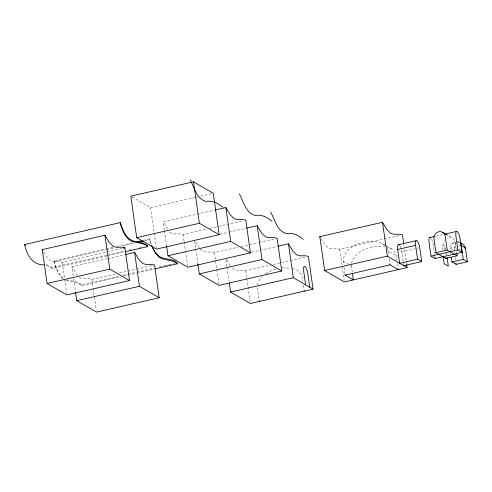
<?xml version="1.0" encoding="UTF-8"?>
<svg xmlns="http://www.w3.org/2000/svg" width="492" height="492" viewBox="0 0 492 492"><rect width="100%" height="100%" fill="white"/><g stroke="black" fill="none" stroke-linecap="round" stroke-linejoin="round"><path stroke-width="0.37" stroke-dasharray="2.46 1.84" d="M257.365 285.009L258.952 280.668L262.064 276.768M351.405 263.466C355.286 250.114 371.866 244.868 384.486 246.492M451.681 243.995L453.815 242.777L457.105 241.953M265.865 273.669L269.702 271.455L275.821 269.106M132.114 196.929L150.564 207.618L194.598 197.532M195.349 197.36L197.587 196.843M200.57 196.16L211.763 193.596M164.359 230.188L163.178 221.917L214.678 210.115M62.951 278.601C58.942 275.188 56.777 270.163 55.19 265.262A14.532 4.36 77.1 0 1 54.249 261.701L54.12 260.778L105.657 248.97M106.401 248.798L113.123 247.261M116.862 246.406L132.545 242.808M143 240.416L149.728 238.872A14.532 4.36 77.1 0 0 150.663 242.439L151.401 244.635M54.249 261.701L105.786 249.893M106.536 249.721L114.753 247.839M122.969 245.957L134.919 243.22M144.63 240.994L149.857 239.795L149.728 238.872M43.745 252.365L47.392 257.882L50.584 260.698L53.72 261.652L59.058 261.529L62.195 262.205L106.235 252.113M106.979 251.941L121.905 248.522M169.851 231.812C173.455 235.668 178.817 232.691 183.11 234.5L206.991 229.032M209.979 228.35L242.814 220.822M46.266 264.567L49.089 265.698L52.041 267.587L124.488 250.988M128.972 249.961L133.455 248.934M139.427 247.568L142.416 246.879M46.426 265.495L49.225 266.615L52.146 268.491L106.666 256M107.416 255.828L124.593 251.892M73.203 275.827L71.918 266.799L106.998 258.761M107.748 258.589L124.913 254.659M219.856 234.241L228.06 232.359M228.811 232.187L245.975 228.251M79.421 277.359C83.056 280.299 87.865 277.636 91.85 279.388L115.731 273.915M119.464 273.06L135.884 269.296M136.628 269.124L151.554 265.705M200.305 249.124C203.786 253.97 209.77 250.828 214.407 252.642L238.288 247.168M241.277 246.486L258.441 242.55M259.186 242.378L275.606 238.62M66.875 279.893C71.887 281.209 77.539 281.123 81.66 284.751L119.009 276.197M122.742 275.335L127.225 274.308M127.969 274.142L136.186 272.26M136.936 272.088L154.113 268.152M159.34 266.953L165.318 265.582M166.062 265.416L168.307 264.899M169.051 264.727L174.279 263.534M65.774 280.354C71.057 282.322 77.336 281.658 81.795 285.674L120.632 276.775M123.621 276.086L136.321 273.177M137.065 273.011L154.242 269.075M251.898 252.205L259.364 250.496M260.108 250.323L277.273 246.394M232.445 268.085C236.049 271.941 241.418 268.964 245.705 270.778L270.336 265.133M273.318 264.45L305.415 257.095M320.925 238.731L324.579 244.469L328.133 247.728L331.27 248.681L336.602 248.558L339.744 249.229L399.455 235.551M435.715 236.197L443.175 234.487M403.188 261.363L401.835 251.861L415.266 248.78M417.511 248.269L418.631 248.011M456.348 246.67L450.008 248.122L450.377 250.717M458.464 246.185L459.872 245.865M459.091 249.395L460.5 249.075M457.8 241.793L459.35 241.972M281.953 267.882L290.446 268.035M386.472 246.904C392.751 248.005 397.425 253.638 396.921 260.108M292.433 268.447C298.712 269.548 303.386 275.188 302.881 281.652M385.23 245.354C371.423 235.699 339.849 244.592 343.65 264.764M448.446 235.65L452.394 237.943M452.603 249.628L450.008 248.122A4.403 3.795 55 0 1 450.039 246.713L451.447 244.21A7.983 6.882 55 0 1 452.179 243.614A10.929 9.416 55 0 1 455.641 242.341M385.863 245.717L391.564 249.026M387.339 248.571L388.071 251.018L396.306 255.791M343.158 261.307L348.305 264.29M350.876 265.778L351.393 266.08L352.254 272.125M383.329 244.253L384.658 245.207M63.222 278.017C58.966 274.604 56.697 269.407 55.061 264.339A14.532 4.36 77.1 0 1 54.12 260.778M77.392 275.483L71.918 266.799M199.242 247.876L195.213 241.461M230.182 265.545L226.511 259.598M167.581 229.266L163.178 221.917M151.155 244.475L150.798 243.355A14.532 4.36 77.1 0 1 149.857 239.795M456.109 248.878L455.125 241.972A6.064 5.572 -59.9 0 0 446.644 238.343M456.478 251.473L456.601 252.334M454.282 251.394L454.399 252.255M455.137 257.439L455.506 260.034M450.746 253.306L450.869 254.173M446.465 253.042L446.668 254.499M444.583 249.739L443.846 244.555A6.064 5.572 -59.9 0 1 444.583 240.606M445.198 254.056L445.322 254.924M434.534 254.179L433.181 244.678A6.064 1.82 77.1 0 0 431.103 238.522M434.633 254.862L434.94 257.045M403.846 244.764L404.061 246.283M404.498 249.327L406.558 263.786M403.434 263.091L403.557 263.952M397.413 263.564L398.028 267.882M388.071 251.018L388.686 255.336M389.178 258.792L389.793 263.109M344.019 267.353L344.874 273.404M339.744 249.229L344.185 280.434M303.373 285.108L303.988 289.431M257.353 287.623L259.069 299.72M245.705 270.778L246.677 277.623M246.787 278.386L250.145 301.977M225.988 259.696L226.953 266.467M227.058 267.217L229.094 281.51M214.407 252.642L216.683 268.62M216.787 269.382L218.848 283.841M194.586 240.803L195.656 248.331M195.761 249.081L197.901 264.13M183.11 234.5L184.082 241.351M184.192 242.113L187.655 266.467M164.463 230.945L166.499 245.237M150.564 207.618L156.253 247.581M91.85 279.388L93.037 287.758M93.148 288.521L96.291 310.587M81.66 284.751L81.795 285.674M73.634 278.835L75.559 292.377M62.195 262.205L66.635 293.404M52.041 267.587L52.146 268.491M351.306 264.813L351.393 266.08M454.079 249.782A4.379 1.913 89.3 0 1 454.067 249.413L455.032 244.641A11.193 4.895 89.3 0 1 455.77 243.374M457.492 241.91A11.193 4.895 89.3 0 1 459.048 241.818M457.535 242.267A10.929 9.416 55 0 1 459.473 242.525M442.21 249.911A6.064 1.82 77.1 0 1 443.028 245.188A6.064 1.82 77.1 0 1 445.813 249.739M399.756 245.705A6.064 1.82 77.1 0 1 400.851 247.931M401.386 249.641A6.064 1.82 77.1 0 1 401.835 251.861"/><path stroke-width="0.74" d="M193.491 181.8L130.798 196.16L136.702 237.636L156.468 249.087L219.161 234.727L213.257 193.251L193.491 181.8L199.395 223.27L219.161 234.727M43.733 264.868C34.028 265.133 27.693 256.664 25.541 248.079A14.532 4.36 77.1 0 1 24.6 244.518L120.491 222.568A13.438 4.034 77.1 0 0 121.37 225.889L124.986 234.094L129.199 238.964L132.797 240.797L143.27 243.146L147.643 245.68L147.748 246.584L125.343 251.72M42.269 249.616L104.962 235.25L109.365 242.605L113.277 246.332L116.413 247.292L121.752 247.168L124.894 247.839L129.55 280.563L66.857 294.929L47.091 283.472L42.269 249.616L42.638 250.33M215.422 209.943L225.871 207.55L230.281 214.906L234.186 218.632L237.328 219.586L242.661 219.463L245.803 220.139L250.459 252.863L187.766 267.224L168 255.772L166.603 245.988M136.702 237.636L199.395 223.27M137.028 241.781L142.256 240.588M138.652 242.365L143.135 241.338M123.4 248.183L124.894 247.839M125.657 254.487L134.611 252.433L139.021 259.788L142.926 263.515L146.069 264.468L151.401 264.352L154.543 265.022L159.199 297.746L96.506 312.113L76.74 300.655L75.559 292.377M246.72 228.085L257.168 225.687L261.578 233.042L265.483 236.769L268.626 237.722L273.958 237.605L277.101 238.276L281.756 271L219.063 285.366L199.297 273.909L197.901 264.13M47.091 283.472L109.784 269.112L129.55 280.563M168 255.772L230.693 241.406L250.459 252.863M154.992 268.903L177.397 263.767L177.268 262.845C172.471 258.435 165.478 259.776 160.029 256.916C156.241 254.628 153.947 250.631 152.213 246.689M278.023 246.221L288.472 243.823L292.875 251.178L296.781 254.905L299.923 255.865L305.255 255.742L308.398 256.412L313.053 289.136L250.36 303.502L230.594 292.045L229.309 283.017M406.663 264.548L407.099 267.593L344.4 281.953L324.634 270.502L319.818 236.646L382.512 222.279L386.915 229.635L390.826 233.362L393.963 234.315L399.301 234.192L402.438 234.868L403.741 244.001M76.74 300.655L139.433 286.289L159.199 297.746M199.297 273.909L261.99 259.542L281.756 271M398.397 244.745L416.306 240.643M429.744 237.568L434.221 236.541M444.67 234.149L456.613 231.412M421.712 261.578L417.567 259.173L399.652 263.281L397.684 249.456L415.599 245.348A6.064 1.82 77.1 0 1 416.847 240.754A6.064 1.82 77.1 0 1 419.75 247.753L421.712 261.578L403.803 265.68L403.68 264.819M230.594 292.045L293.287 277.685L313.053 289.136M324.634 270.502L387.327 256.135L407.099 267.593M460.58 245.699L461.287 245.539L465.432 247.943L467.4 261.769L456.121 264.352L451.976 261.947L451.361 257.63M447.203 250.065L445.242 236.24A6.064 5.572 -59.9 0 0 438.772 231.732A6.064 5.572 -59.9 0 0 433.962 238.823L435.93 252.648L447.203 250.065L457.093 255.791L456.724 253.202M344.997 274.265L345.12 275.133L390.039 264.837L398.274 269.61L398.151 268.749M464.725 248.103L465.432 247.943A4.403 3.795 55 0 0 465.002 246.535L462.886 244.075A7.983 6.882 55 0 0 461.988 243.497A10.929 9.416 55 0 0 460.118 242.697M430.512 237.839A6.064 1.82 77.1 0 0 429.036 242.273L430.998 256.098L457.868 249.942L462.019 252.347L460.051 238.522A6.064 1.82 77.1 0 0 457.148 231.517A6.064 1.82 77.1 0 0 455.906 236.117L457.868 249.942M430.998 256.098L435.149 258.503L462.019 252.347M435.93 252.648L445.813 258.374L457.093 255.791M451.976 261.947L463.255 259.364L467.4 261.769M120.491 222.568L120.208 222.612A14.532 4.36 77.1 0 0 121.143 226.172C122.779 231.24 125.054 236.443 129.304 239.856C134.783 243.835 142.606 241.781 147.748 246.584M24.6 244.518L24.883 244.469A13.438 4.034 77.1 0 0 25.153 245.606M442.511 232.218L447.781 235.268M345.12 275.133L353.361 279.905L352.5 273.853M177.397 263.767L173.067 261.258L162.612 258.909L158.953 257.033L155.091 252.771L151.536 245.557M303.318 239.413C298.619 235.391 292.888 232.372 286.535 233.62C277.125 231.197 274.8 219.61 270.705 212.058M272.014 221.277C267.322 217.255 261.584 214.235 255.237 215.484C245.828 213.061 243.503 201.474 239.407 193.922M222.808 207.243C218.11 203.221 212.378 200.201 206.025 201.449C196.615 199.026 194.291 187.44 190.195 179.887M460.248 242.771L461.072 244.512A4.379 1.913 89.3 0 1 461.287 245.539L463.255 259.364M319.818 236.646L320.187 237.353M455.998 263.484L456.121 264.352M447.087 257.408L448.329 266.135L444.178 263.737L443.144 256.455M445.691 257.513L445.813 258.374M435.026 257.636L435.149 258.503M415.599 245.348L417.567 259.173M389.916 263.976L390.039 264.837M382.512 222.279L387.327 256.135M309.763 287.23L307.795 273.404A6.064 1.82 77.1 0 0 304.892 266.4A6.064 1.82 77.1 0 0 303.644 271L305.612 284.825M304.111 290.292L304.234 291.159M288.472 243.823L293.287 277.685M257.168 225.687L261.99 259.542M259.192 300.587L259.315 301.448M225.871 207.55L230.693 241.406M134.611 252.433L139.433 286.289M104.962 235.25L109.784 269.112M397.684 249.456A6.064 1.82 77.1 0 1 399.123 244.985"/></g></svg>
